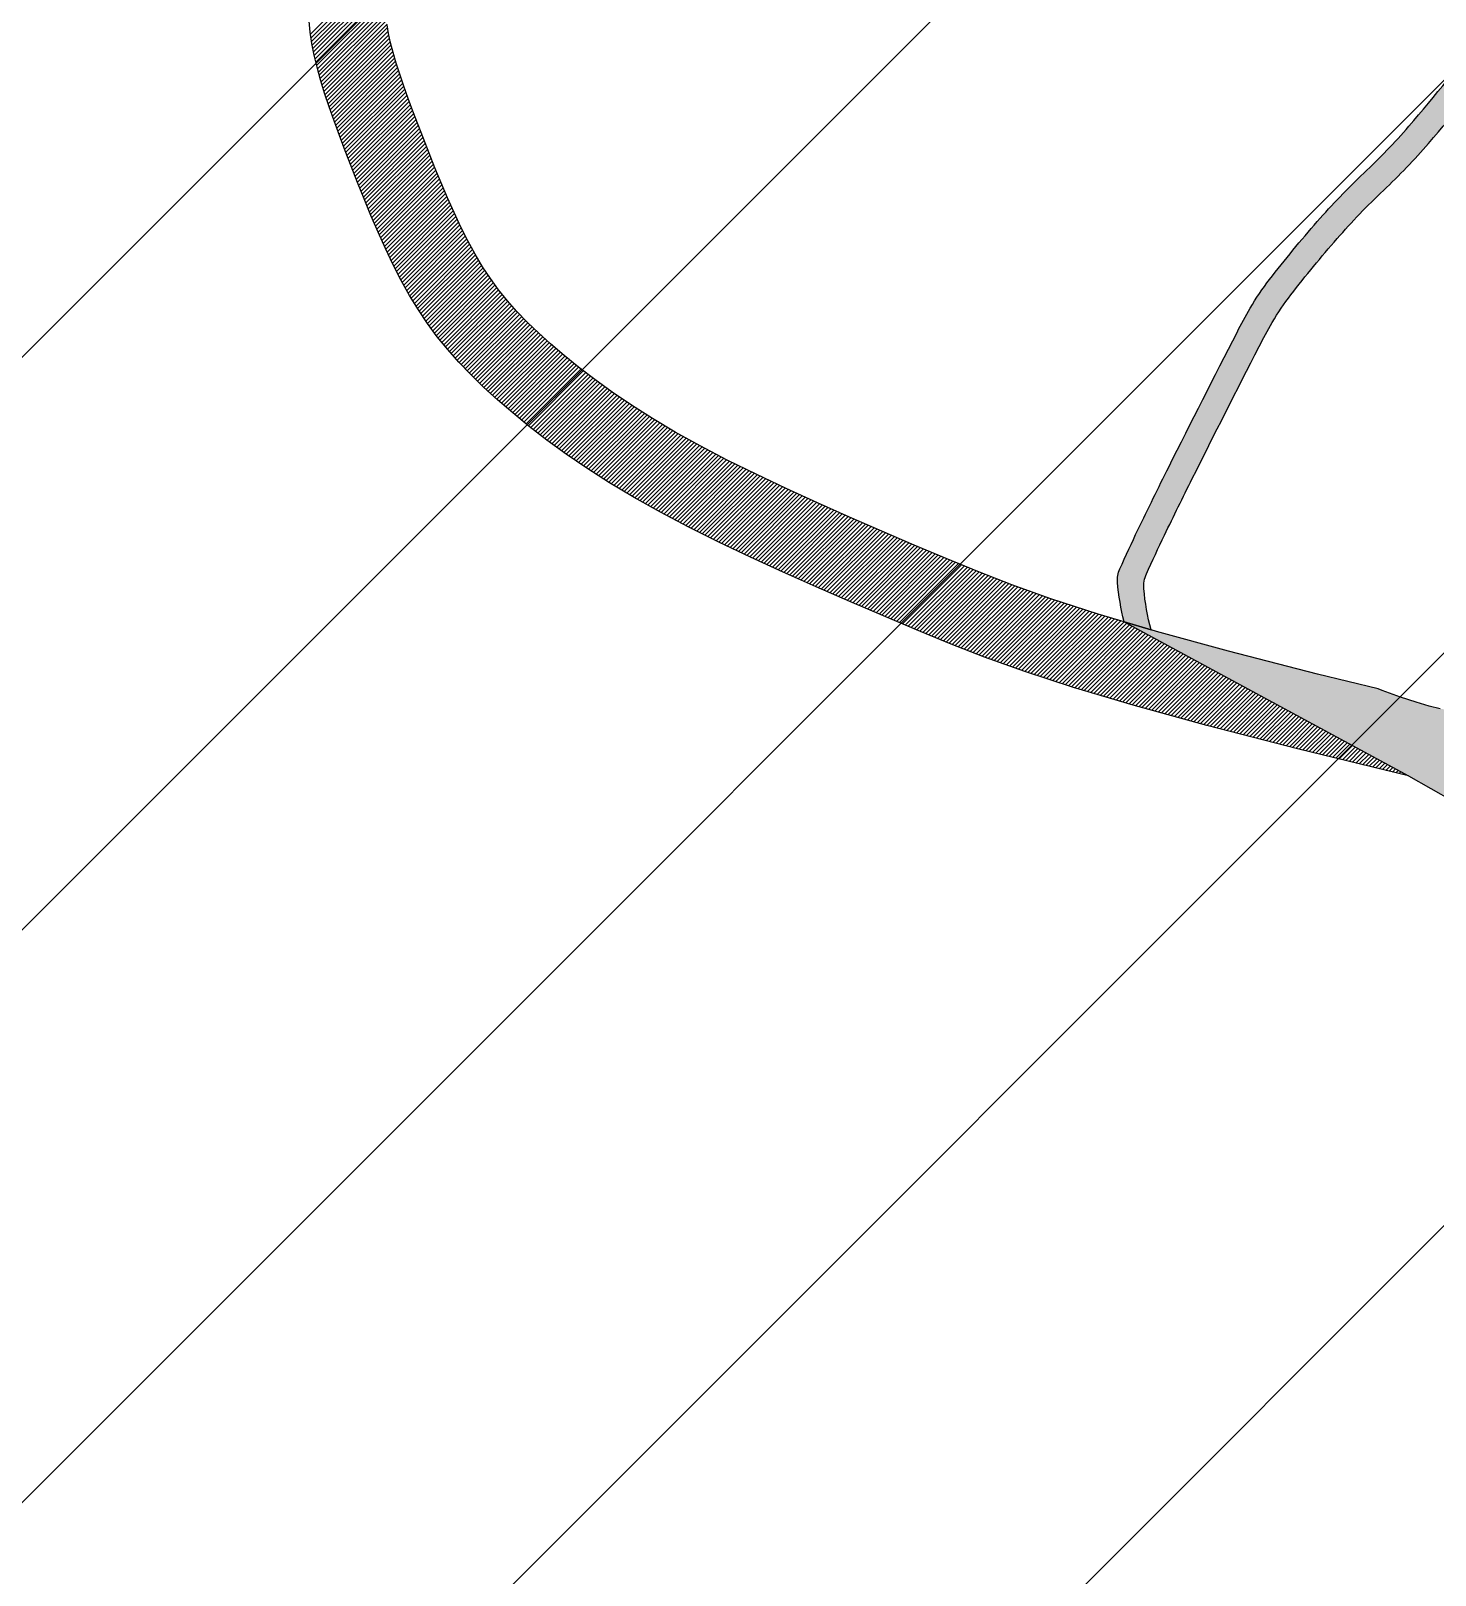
# Model space of a CAD drawing. Header units: metres. Extents: x 511779 to 512620, y 196282 to 196876.
# Drawn here: x 512574.213 to 512578.549, y 196399.227 to 196403.993 of the extents above; entities that cross this region are included whole.
import ezdxf

# ---------------------------------------------------------------- set-up
doc = ezdxf.new("R2010")
doc.units = ezdxf.units.M
doc.header["$MEASUREMENT"] = 0
doc.layers.add('KOP', color=7, linetype='CONTINUOUS')
doc.layers.add('sungai', color=45, linetype='CONTINUOUS')

msp = doc.modelspace()

# ---------------------------------------------------------------- hatches: boundary and pattern name
at = {"layer": 'KOP', "ltscale": 0.5}
h = msp.add_hatch(dxfattribs=at)
h.set_pattern_fill('ANSI31', color=1, scale=10, style=0)
h.set_pattern_definition([(45, (71.4876, 0), (-0.8838834765, 0.8838834765), [])])
edge = h.paths.add_edge_path(flags=16)
edge.add_arc((512532.4233, 196433.4781), 3.057, 0, 360)
h.paths.add_polyline_path([(512523.8585, 196440.9504), (512543.8085, 196440.9504), (512543.8085, 196423.8504), (512523.8585, 196423.8504)])
h.paths.add_polyline_path([(512542.3835, 196440.9504), (512562.3335, 196440.9504), (512562.3335, 196423.8504), (512542.3835, 196423.8504)])
edge = h.paths.add_edge_path(flags=16)
edge.add_arc((512551.9548, 196433.4781), 3.057, 0, 360)
h.paths.add_polyline_path([(512560.9085, 196440.9504), (512580.8585, 196440.9504), (512580.8585, 196423.8504), (512560.9085, 196423.8504)])
edge = h.paths.add_edge_path(flags=16)
edge.add_arc((512570.1256, 196433.4781), 3.057, 0, 360)
h.paths.add_polyline_path([(512579.4335, 196425.2754), (512599.3835, 196425.2754), (512599.3835, 196408.1754), (512579.4335, 196408.1754)])
edge = h.paths.add_edge_path(flags=16)
edge.add_arc((512589.1438, 196417.6648), 3.057, 0, 360)
h.paths.add_polyline_path([(512560.9085, 196425.2754), (512580.8585, 196425.2754), (512580.8585, 196408.1754), (512560.9085, 196408.1754)])
h.paths.add_polyline_path([(512542.3835, 196425.2754), (512562.3335, 196425.2754), (512562.3335, 196408.1754), (512542.3835, 196408.1754)])
h.paths.add_polyline_path([(512523.8585, 196425.2754), (512543.8085, 196425.2754), (512543.8085, 196408.1754), (512523.8585, 196408.1754)])
h.paths.add_polyline_path([(512505.3335, 196425.2754), (512525.2835, 196425.2754), (512525.2835, 196408.1754), (512505.3335, 196408.1754)])
h.paths.add_polyline_path([(512523.8585, 196409.6004), (512543.8085, 196409.6004), (512543.8085, 196392.5004), (512523.8585, 196392.5004)])
h.paths.add_polyline_path([(512505.3335, 196409.6004), (512525.2835, 196409.6004), (512525.2835, 196392.5004), (512505.3335, 196392.5004)])
h.paths.add_polyline_path([(512542.3835, 196409.6004), (512562.3335, 196409.6004), (512562.3335, 196392.5004), (512542.3835, 196392.5004)])
h.paths.add_polyline_path([(512560.9085, 196409.6004), (512580.8585, 196409.6004), (512580.8585, 196392.5004), (512560.9085, 196392.5004)])
h.paths.add_polyline_path([(512579.4335, 196409.6004), (512599.3835, 196409.6004), (512599.3835, 196392.5004), (512579.4335, 196392.5004)])
h.paths.add_polyline_path([(512597.9585, 196393.9254), (512617.9085, 196393.9254), (512617.9085, 196376.8254), (512597.9585, 196376.8254)])
h.paths.add_polyline_path([(512579.4335, 196393.9254), (512599.3835, 196393.9254), (512599.3835, 196376.8254), (512579.4335, 196376.8254)])
h.paths.add_polyline_path([(512560.9085, 196393.9254), (512580.8585, 196393.9254), (512580.8585, 196376.8254), (512560.9085, 196376.8254)])
h.paths.add_polyline_path([(512542.3835, 196393.9254), (512562.3335, 196393.9254), (512562.3335, 196376.8254), (512542.3835, 196376.8254)])
h.paths.add_polyline_path([(512523.8585, 196393.9254), (512543.8085, 196393.9254), (512543.8085, 196376.8254), (512523.8585, 196376.8254)])
edge = h.paths.add_edge_path(flags=16)
edge.add_arc((512571.0155, 196385.1874), 3.057, 0, 360)
edge = h.paths.add_edge_path(flags=16)
edge.add_arc((512551.7902, 196384.481), 3.057, 0, 360)
edge = h.paths.add_edge_path(flags=16)
edge.add_arc((512532.9877, 196384.481), 3.057, 0, 360)
edge = h.paths.add_edge_path(flags=16)
edge.add_arc((512533.8992, 196400.4208), 3.057, 0, 360)
edge = h.paths.add_edge_path(flags=16)
edge.add_arc((512514.3971, 196399.6911), 3.057, 0, 360)
edge = h.paths.add_edge_path(flags=16)
edge.add_arc((512515.1553, 196416.9261), 3.057, 0, 360)
edge = h.paths.add_edge_path(flags=16)
edge.add_arc((512533.5705, 196417.021), 3.057, 0, 360)
edge = h.paths.add_edge_path(flags=16)
edge.add_arc((512552.1483, 196417.1058), 3.057, 0, 360)
edge = h.paths.add_edge_path(flags=16)
edge.add_arc((512552.9492, 196400.5565), 3.057, 0, 360)
edge = h.paths.add_edge_path(flags=16)
edge.add_arc((512570.3514, 196400.5565), 3.057, 0, 360)
edge = h.paths.add_edge_path(flags=16)
edge.add_arc((512570.2939, 196416.8525), 3.057, 0, 360)
edge = h.paths.add_edge_path(flags=16)
edge.add_arc((512589.2652, 196401.2038), 3.057, 0, 360)
edge = h.paths.add_edge_path(flags=16)
edge.add_arc((512589.7985, 196384.821), 3.057, 0, 360)
edge = h.paths.add_edge_path(flags=16)
edge.add_arc((512608.2133, 196384.9436), 3.057, 0, 360)
at = {"layer": 'sungai', "ltscale": 30}
h = msp.add_hatch(color=43, dxfattribs=at)
edge = h.paths.add_edge_path()
edge.add_arc((512578.354, 196402.3293), 0.7069, 184.7111, 195.1442)
edge.add_line((512577.6717, 196402.1446), (512577.5886, 196402.1692))
edge.add_arc((512578.3074, 196402.3524), 0.7417, 184.7111, 194.2937, ccw=False)
edge.add_arc((512577.6513, 196402.2983), 0.0834, 155.8559, 184.7111, ccw=False)
edge.add_arc((512582.1479, 196400.2827), 5.011, 154.3309, 155.8559, ccw=False)
edge.add_arc((512589.4602, 196396.7684), 13.124, 153.38866, 154.33092, ccw=False)
edge.add_arc((512622.0065, 196380.4624), 49.5266, 152.84949, 153.38866, ccw=False)
edge.add_arc((512579.3827, 196402.3215), 1.6245, 149.8722, 152.8495, ccw=False)
edge.add_arc((512578.6784, 196402.7302), 0.8102, 142.271, 149.8722, ccw=False)
edge.add_arc((512581.0241, 196400.9154), 3.776, 138.752, 142.271, ccw=False)
edge.add_arc((512579.8611, 196401.9352), 2.2292, 133.419, 138.752, ccw=False)
edge.add_arc((512576.9024, 196405.0619), 2.0754, 313.419, 318.9462)
edge.add_arc((512575.4106, 196406.3611), 4.0537, 318.9462, 324.2193)
edge.add_arc((512597.3199, 196390.5708), 22.9528, 142.00391, 144.21926, ccw=False)
edge.add_arc((512581.9556, 196402.573), 3.4563, 132.4173, 142.0039, ccw=False)
edge.add_arc((512579.4605, 196405.3039), 0.2428, 312.4173, 349.1685)
edge.add_arc((512579.3611, 196405.3229), 0.344, 349.1685, 356.1166)
edge.add_arc((512502.0645, 196410.57), 77.8185, 356.116605, 356.578314)
edge.add_arc((512489.8651, 196411.2994), 90.0397, 356.578314, 356.823343)
edge.add_arc((512578.9898, 196406.353), 0.7778, 356.8233, 359.46)
edge.add_arc((512579.6755, 196406.3465), 0.0921, 359.46, 404.9517)
edge.add_arc((512579.8796, 196406.5503), 0.1963, 194.2429, 224.9517, ccw=False)
edge.add_arc((512580.7513, 196406.7716), 1.0957, 185.3227, 194.2429, ccw=False)
edge.add_arc((512578.2213, 196406.5358), 1.4453, 5.3227, 13.0875)
edge.add_arc((512574.0873, 196405.5748), 5.6896, 13.0875, 14.7614)
edge.add_arc((512579.0539, 196406.8834), 0.5534, 14.7614, 20.1306)
edge.add_arc((512578.9599, 196406.849), 0.6535, 20.1306, 31.5328)
edge.add_arc((512582.2964, 196408.8962), 3.261, 206.4351, 211.5328, ccw=False)
edge.add_arc((512585.8072, 196410.6417), 7.1817, 203.98918, 206.43513, ccw=False)
edge.add_arc((512579.5091, 196407.839), 0.2881, 191.7554, 203.9892, ccw=False)
edge.add_arc((512579.4797, 196407.8329), 0.2581, 174.0855, 191.7554, ccw=False)
edge.add_arc((512578.2133, 196407.964), 1.015, 354.0855, 362.9699)
edge.add_arc((512578.2608, 196407.9665), 0.9674, 2.9699, 12.6111)
edge.add_arc((512579.4091, 196408.2234), 0.2092, 171.7877, 192.6111, ccw=False)
edge.add_arc((512579.5359, 196408.2051), 0.3374, 161.5434, 171.7877, ccw=False)
edge.add_arc((512582.1939, 196407.318), 3.1394, 158.1893, 161.5434, ccw=False)
edge.add_arc((512582.9427, 196407.0183), 3.9459, 156.2256, 158.1893, ccw=False)
edge.add_arc((512576.8184, 196409.7162), 2.7462, 336.2256, 338.5795)
edge.add_arc((512577.9615, 196409.2677), 1.5182, 338.5795, 346.9555)
edge.add_arc((512582.4982, 196408.2166), 3.1386, 161.1326, 166.9555, ccw=False)
edge.add_arc((512582.5502, 196408.1989), 3.1936, 156.0108, 161.1326, ccw=False)
edge.add_arc((512580.9919, 196408.8923), 1.488, 148.5046, 156.0108, ccw=False)
edge.add_arc((512581.5318, 196408.5615), 2.1211, 137.4364, 148.5046, ccw=False)
edge.add_arc((512571.9799, 196417.3338), 10.8478, 317.43637, 322.32447)
edge.add_arc((512575.7353, 196414.4338), 6.103, 322.32447, 325.73947)
edge.add_arc((512582.4912, 196409.8321), 2.0713, 139.8758, 145.7395, ccw=False)
edge.add_arc((512581.2209, 196410.9027), 0.4099, 93.8327, 139.8758, ccw=False)
edge.add_arc((512581.1402, 196412.1061), 0.7962, 273.8327, 306.4253)
edge.add_arc((512576.4833, 196418.4168), 8.6391, 306.42532, 308.65066)
edge.add_arc((512588.4191, 196403.4922), 10.4712, 126.62938, 128.65066, ccw=False)
edge.add_arc((512593.2197, 196397.035), 18.5174, 124.82072, 126.62938, ccw=False)
edge.add_arc((512584.4014, 196409.7132), 3.074, 120.3807, 124.8207, ccw=False)
edge.add_arc((512583.0393, 196412.0366), 0.3808, 85.6967, 120.3807, ccw=False)
edge.add_arc((512583.1157, 196413.0521), 0.6376, 265.6967, 292.3312)
edge.add_arc((512582.7943, 196413.8345), 1.4835, 292.3312, 300.1102)
edge.add_arc((512582.8563, 196413.7277), 1.3599, 300.1102, 308.2353)
edge.add_arc((512582.8048, 196413.793), 1.4431, 308.2353, 321.4847)
edge.add_arc((512583.4067, 196413.314), 0.6739, 321.4847, 340.9238)
edge.add_arc((512581.9453, 196413.8194), 2.2201, 340.9238, 346.5052)
edge.add_arc((512586.6755, 196412.6842), 2.6443, 161.3913, 166.5052, ccw=False)
edge.add_arc((512593.9833, 196410.2236), 10.3553, 159.91938, 161.39133, ccw=False)
edge.add_arc((512591.2945, 196411.2066), 7.4924, 158.1889, 159.91938, ccw=False)
edge.add_arc((512585.6739, 196413.4559), 1.4385, 147.7793, 158.1889, ccw=False)
edge.add_arc((512584.6435, 196414.1053), 0.2204, 120.9793, 147.7793, ccw=False)
edge.add_arc((512584.6625, 196414.0736), 0.2574, 113.7229, 120.9793, ccw=False)
edge.add_arc((512586.1873, 196410.6037), 4.0476, 111.894, 113.7229, ccw=False)
edge.add_arc((512585.1608, 196413.1581), 1.2946, 106.2009, 111.894, ccw=False)
edge.add_arc((512585.3121, 196412.6373), 1.8369, 101.4221, 106.2009, ccw=False)
edge.add_line((512584.9483, 196414.4379), (512584.9708, 196414.3603))
edge.add_arc((512585.2932, 196412.7179), 1.6738, 101.1057, 106.2009)
edge.add_arc((512585.17, 196413.1419), 1.2323, 106.2009, 112.1399)
edge.add_arc((512586.1565, 196410.7173), 3.8498, 112.1399, 113.7229)
edge.add_arc((512584.6957, 196414.0417), 0.2186, 113.7229, 120.3693)
edge.add_arc((512584.6817, 196414.0655), 0.191, 120.3693, 147.7793)
edge.add_arc((512585.6467, 196413.4573), 1.3317, 147.7793, 158.076)
edge.add_arc((512590.4565, 196411.5215), 6.5165, 158.07598, 159.91938)
edge.add_arc((512594.5864, 196410.0117), 10.9136, 159.91938, 161.34379)
edge.add_arc((512586.7775, 196412.6482), 2.6717, 161.3438, 166.5006)
edge.add_arc((512581.905, 196413.818), 2.3392, 340.9892, 346.5006, ccw=False)
edge.add_arc((512583.4498, 196413.2857), 0.7053, 321.4847, 340.9892, ccw=False)
edge.add_arc((512582.7968, 196413.8054), 1.5399, 308.3196, 321.4847, ccw=False)
edge.add_arc((512582.8389, 196413.7521), 1.472, 300.1102, 308.3196, ccw=False)
edge.add_arc((512582.8276, 196413.7717), 1.4946, 291.9634, 300.1102, ccw=False)
edge.add_arc((512583.1426, 196412.9906), 0.6524, 265.9138, 291.9634, ccw=False)
edge.add_arc((512583.0693, 196411.9647), 0.3762, 85.9138, 120.4422)
edge.add_arc((512584.4229, 196409.6614), 3.0478, 120.4422, 124.8207)
edge.add_arc((512593.1348, 196397.1362), 18.3048, 124.82072, 126.60699)
edge.add_arc((512588.3942, 196403.5179), 10.355, 126.60699, 128.67647)
edge.add_arc((512576.5958, 196418.2571), 8.5248, 306.39561, 308.67647, ccw=False)
edge.add_arc((512581.188, 196412.0274), 0.7854, 273.8297, 306.3956, ccw=False)
edge.add_arc((512581.2674, 196410.8421), 0.4025, 93.8297, 139.9419)
edge.add_arc((512582.5172, 196409.7912), 2.0355, 139.9419, 145.7032)
edge.add_arc((512575.8912, 196414.3106), 5.9851, 322.3443, 325.70319, ccw=False)
edge.add_arc((512572.2104, 196417.1509), 10.6343, 317.39073, 322.3443, ccw=False)
edge.add_arc((512581.567, 196408.5443), 2.0787, 137.3907, 148.6093)
edge.add_arc((512581.0402, 196408.8657), 1.4615, 148.6093, 156.0108)
edge.add_arc((512582.5501, 196408.1938), 3.1142, 156.0108, 161.0795)
edge.add_arc((512582.5098, 196408.2076), 3.0716, 161.0795, 166.9909)
edge.add_arc((512578.0349, 196409.2415), 1.5211, 338.5869, 346.9909, ccw=False)
edge.add_arc((512576.8878, 196409.6913), 2.7533, 336.1825, 338.5869, ccw=False)
edge.add_arc((512582.7902, 196407.0859), 3.6986, 156.1825, 158.257)
edge.add_arc((512582.082, 196407.3684), 2.9361, 158.257, 161.5434)
edge.add_arc((512579.5948, 196408.1985), 0.314, 161.5434, 171.6036)
edge.add_arc((512579.4766, 196408.2159), 0.1946, 171.6036, 192.652)
edge.add_arc((512578.3972, 196407.9736), 0.9117, 2.9717, 12.652, ccw=False)
edge.add_arc((512578.3499, 196407.9712), 0.9591, -5.9159, 2.9717, ccw=False)
edge.add_arc((512579.5467, 196407.8471), 0.2441, 174.0841, 191.7539)
edge.add_arc((512579.5681, 196407.8516), 0.266, 191.7539, 203.9892)
edge.add_arc((512585.7396, 196410.5979), 7.0209, 203.98918, 206.36624)
edge.add_arc((512582.3245, 196408.9052), 3.2093, 206.3662, 211.5772)
edge.add_arc((512579.0083, 196406.8669), 0.6832, 20.2687, 31.5772, ccw=False)
edge.add_arc((512579.1004, 196406.9009), 0.585, 14.7614, 20.2687, ccw=False)
edge.add_arc((512574.1855, 196405.6058), 5.6677, 12.9926, 14.7614, ccw=False)
edge.add_arc((512578.2938, 196406.5538), 1.4514, 5.4889, 12.9926, ccw=False)
edge.add_arc((512580.8654, 196406.8009), 1.132, 185.4889, 193.9872)
edge.add_arc((512579.964, 196406.5763), 0.2031, 193.9872, 225.1398)
edge.add_arc((512579.7522, 196406.3635), 0.0972, -0.5425, 45.1398, ccw=False)
edge.add_arc((512579.0239, 196406.3704), 0.8255, 356.8233, 359.4575, ccw=False)
edge.add_arc((512486.036, 196411.5312), 93.9565, 356.576456, 356.823343, ccw=False)
edge.add_arc((512498.6612, 196410.776), 81.3087, 356.116605, 356.576456, ccw=False)
edge.add_arc((512579.4311, 196405.2931), 0.353, 349.1328, 356.1166, ccw=False)
edge.add_arc((512579.5303, 196405.2741), 0.252, 312.3931, 349.1328, ccw=False)
edge.add_arc((512582.0968, 196402.4628), 3.5546, 132.3931, 142.019)
edge.add_arc((512597.7615, 196390.2325), 23.4284, 142.01895, 144.20176)
edge.add_arc((512575.4824, 196406.2997), 4.0401, 318.9438, 324.2018, ccw=False)
edge.add_arc((512576.9612, 196405.0116), 2.0789, 313.3922, 318.9438, ccw=False)
edge.add_arc((512579.8909, 196401.9126), 2.1857, 133.3922, 138.8064)
edge.add_arc((512581.0404, 196400.9065), 3.7133, 138.8064, 142.271)
edge.add_arc((512578.7213, 196402.7009), 0.7811, 142.271, 149.8294)
edge.add_arc((512579.431, 196402.2883), 1.602, 149.8294, 152.8495)
edge.add_arc((512619.8617, 196381.5539), 47.0394, 152.84949, 153.40676)
edge.add_arc((512588.5483, 196397.2298), 12.0213, 153.40676, 154.33092)
edge.add_arc((512582.7601, 196400.0116), 5.5994, 154.3309, 155.685)
edge.add_arc((512577.7422, 196402.2789), 0.093, 155.685, 184.7111)
h = msp.add_hatch(color=43, dxfattribs=at)
h.paths.add_polyline_path([(512580.8913, 196401.4742), (512580.8687, 196401.5027), (512580.8179, 196401.5627), (512580.7638, 196401.622), (512580.7064, 196401.6804), (512580.6456, 196401.7375), (512580.5813, 196401.7929), (512580.5134, 196401.8465), (512580.4423, 196401.8981), (512580.3687, 196401.9479), (512580.2928, 196401.9959), (512580.2153, 196402.042), (512580.1366, 196402.0865), (512580.0572, 196402.1292), (512579.9777, 196402.1703), (512579.8984, 196402.2098), (512579.8204, 196402.2473), (512579.7445, 196402.2828), (512579.6717, 196402.3157), (512579.6028, 196402.346), (512579.5387, 196402.3733), (512579.4804, 196402.3974), (512579.4288, 196402.4179), (512579.3846, 196402.4348), (512579.347, 196402.4481), (512579.3153, 196402.4581), (512579.2885, 196402.4652), (512579.2659, 196402.4696), (512579.2464, 196402.4716), (512579.2293, 196402.4714), (512579.2137, 196402.4693), (512579.1987, 196402.4655), (512579.1838, 196402.4596), (512579.1684, 196402.4509), (512579.1521, 196402.4391), (512579.1343, 196402.4236), (512579.1146, 196402.4038), (512579.0923, 196402.3793), (512579.0671, 196402.3494), (512579.0386, 196402.314), (512579.0074, 196402.2742), (512578.9744, 196402.2314), (512578.9404, 196402.1871), (512578.9062, 196402.1426), (512578.8727, 196402.0994), (512578.8407, 196402.0589), (512578.8111, 196402.0226), (512578.7844, 196401.9915), (512578.7604, 196401.9656), (512578.7383, 196401.9445), (512578.7178, 196401.9276), (512578.6982, 196401.9148), (512578.6789, 196401.9054), (512578.6594, 196401.8992), (512578.6391, 196401.8958), (512578.6174, 196401.8947), (512578.5929, 196401.8964), (512578.5645, 196401.9011), (512578.5308, 196401.9092), (512578.4905, 196401.9211), (512578.4423, 196401.9371), (512578.3848, 196401.9577), (512578.3731, 196401.9621), (512578.1858, 196402.0079), (512577.9108, 196402.0786), (512577.6881, 196402.1397), (512577.6717, 196402.1446), (512577.5886, 196402.1692), (512578.4665, 196401.6935), (512578.6041, 196401.616), (512578.7234, 196401.5509), (512578.8264, 196401.4968), (512578.915, 196401.4527), (512578.9911, 196401.4171), (512579.0566, 196401.389), (512579.1134, 196401.3671), (512579.1635, 196401.3502), (512579.2086, 196401.3371), (512579.25, 196401.3275), (512579.2887, 196401.3211), (512579.3258, 196401.3178), (512579.3624, 196401.3171), (512579.3996, 196401.319), (512579.4384, 196401.3231), (512579.48, 196401.3291), (512579.5251, 196401.337), (512579.5733, 196401.3462), (512579.6243, 196401.3564), (512579.6772, 196401.3673), (512579.7316, 196401.3785), (512579.7869, 196401.3896), (512579.8425, 196401.4003), (512579.8978, 196401.4101), (512579.9523, 196401.4189), (512580.0057, 196401.4263), (512580.0579, 196401.4322), (512580.1085, 196401.4366), (512580.1575, 196401.4392), (512580.2046, 196401.4399), (512580.2496, 196401.4386), (512580.2923, 196401.435), (512580.3326, 196401.4292), (512580.3707, 196401.4209), (512580.4069, 196401.4103), (512580.4414, 196401.3971), (512580.4745, 196401.3813), (512580.5065, 196401.363), (512580.5377, 196401.342), (512580.5683, 196401.3182), (512580.5985, 196401.2918), (512580.6284, 196401.2626), (512580.658, 196401.2307), (512580.6758, 196401.2096)])
h.paths.add_polyline_path([(512578.8887, 196401.9764), (512578.906, 196401.9956), (512578.9236, 196402.0157), (512578.9415, 196402.0365), (512578.9595, 196402.058), (512578.9777, 196402.08), (512578.996, 196402.1024), (512579.0143, 196402.1252), (512579.0327, 196402.1481), (512579.0511, 196402.1711), (512579.0694, 196402.1938), (512579.0873, 196402.216), (512579.1048, 196402.2374), (512579.1216, 196402.2576), (512579.1377, 196402.2764), (512579.1529, 196402.2934), (512579.167, 196402.3083), (512579.1799, 196402.321), (512579.192, 196402.3314), (512579.2037, 196402.3397), (512579.2153, 196402.346), (512579.2271, 196402.3506), (512579.2397, 196402.3535), (512579.2534, 196402.3549), (512579.2685, 196402.3549), (512579.2854, 196402.3537), (512579.3045, 196402.351), (512579.3262, 196402.3468), (512579.3508, 196402.3409), (512579.3787, 196402.3331), (512579.4102, 196402.3233), (512579.4456, 196402.3113), (512579.4854, 196402.2969), (512579.5296, 196402.2801), (512579.5773, 196402.2612), (512579.6275, 196402.2406), (512579.6788, 196402.2189), (512579.7304, 196402.1965), (512579.7808, 196402.1738), (512579.8292, 196402.1512), (512579.8742, 196402.1293), (512579.9151, 196402.1083), (512579.9524, 196402.0881), (512579.987, 196402.0684), (512580.0199, 196402.0488), (512580.0518, 196402.029), (512580.0836, 196402.0088), (512580.1164, 196401.9878), (512580.1508, 196401.9658), (512580.1876, 196401.9425), (512580.2259, 196401.9183), (512580.2648, 196401.8937), (512580.3032, 196401.8692), (512580.3401, 196401.8453), (512580.3745, 196401.8224), (512580.4053, 196401.8011), (512580.4316, 196401.7819), (512580.4525, 196401.765), (512580.4684, 196401.7504), (512580.48, 196401.7379), (512580.4877, 196401.7271), (512580.4923, 196401.7179), (512580.4943, 196401.7099), (512580.4943, 196401.703), (512580.493, 196401.6969), (512580.4907, 196401.6913), (512580.4873, 196401.6864), (512580.4826, 196401.682), (512580.4761, 196401.6785), (512580.4676, 196401.6756), (512580.4567, 196401.6736), (512580.4432, 196401.6725), (512580.4267, 196401.6723), (512580.4069, 196401.6731), (512580.3843, 196401.6747), (512580.3589, 196401.6769), (512580.3313, 196401.6795), (512580.3017, 196401.6823), (512580.2703, 196401.6852), (512580.2377, 196401.6879), (512580.204, 196401.6903), (512580.1696, 196401.6922), (512580.1347, 196401.6935), (512580.0994, 196401.6942), (512580.0639, 196401.6942), (512580.0282, 196401.6935), (512579.9927, 196401.6921), (512579.9574, 196401.69), (512579.9225, 196401.687), (512579.8881, 196401.6833), (512579.8543, 196401.6788), (512579.8212, 196401.6736), (512579.7889, 196401.6679), (512579.7575, 196401.6618), (512579.7271, 196401.6554), (512579.6978, 196401.6488), (512579.6695, 196401.6421), (512579.6425, 196401.6354), (512579.6164, 196401.6287), (512579.591, 196401.6224), (512579.566, 196401.6163), (512579.5412, 196401.6108), (512579.5162, 196401.6058), (512579.4909, 196401.6014), (512579.4649, 196401.5979), (512579.4381, 196401.5953), (512579.4105, 196401.5937), (512579.3823, 196401.5929), (512579.3537, 196401.5931), (512579.3248, 196401.5943), (512579.2958, 196401.5964), (512579.2669, 196401.5996), (512579.2382, 196401.6037), (512579.2098, 196401.6087), (512579.1819, 196401.6147), (512579.1545, 196401.6214), (512579.1277, 196401.6288), (512579.1015, 196401.6367), (512579.0759, 196401.645), (512579.0511, 196401.6537), (512579.027, 196401.6625), (512579.0038, 196401.6714), (512578.9815, 196401.6803), (512578.9603, 196401.6892), (512578.9401, 196401.6979), (512578.9212, 196401.7063), (512578.9035, 196401.7145), (512578.8872, 196401.7222), (512578.8723, 196401.7295), (512578.8589, 196401.7364), (512578.847, 196401.7428), (512578.8363, 196401.7489), (512578.8267, 196401.7549), (512578.8181, 196401.7609), (512578.8104, 196401.767), (512578.8034, 196401.7734), (512578.797, 196401.7802), (512578.7911, 196401.7876), (512578.786, 196401.7954), (512578.7818, 196401.8039), (512578.7789, 196401.8129), (512578.7775, 196401.8226), (512578.7778, 196401.8329), (512578.7801, 196401.8438), (512578.7847, 196401.8554), (512578.7918, 196401.8677), (512578.8011, 196401.8808), (512578.8124, 196401.8946), (512578.8254, 196401.9092), (512578.8397, 196401.9246), (512578.8553, 196401.941), (512578.8717, 196401.9582)], flags=16)

# ---------------------------------------------------------------- linework, layer by layer
at = {"layer": 'sungai', "color": 43, "ltscale": 30}
for p, q in [((512575.0766, 196403.9829), (512575.3275, 196404.2337)), ((512575.0783, 196403.9717), (512575.3246, 196404.218)), ((512575.08, 196403.9606), (512575.3217, 196404.2023)), ((512575.0818, 196403.9496), (512575.319, 196404.1868)), ((512575.0839, 196403.9389), (512575.3166, 196404.1716)), ((512575.086, 196403.9282), (512575.3144, 196404.1566)), ((512575.0881, 196403.9175), (512575.3125, 196404.1419)), ((512575.0906, 196403.9072), (512575.311, 196404.1276)), ((512575.093, 196403.8969), (512575.3098, 196404.1136)), ((512575.0955, 196403.8865), (512575.3091, 196404.1002)), ((512575.0981, 196403.8763), (512575.3086, 196404.0868)), ((512575.1009, 196403.8663), (512575.3087, 196404.0741)), ((512575.1036, 196403.8563), (512575.3089, 196404.0615)), ((512575.1064, 196403.8463), (512575.3096, 196404.0495)), ((512575.1093, 196403.8364), (512575.3104, 196404.0374)), ((512575.1123, 196403.8266), (512575.3117, 196404.0259)), ((512575.1153, 196403.8168), (512575.313, 196404.0145)), ((512575.1183, 196403.807), (512575.3147, 196404.0034)), ((512575.1214, 196403.7973), (512575.3166, 196403.9924)), ((512575.1246, 196403.7877), (512575.3185, 196403.9816)), ((512575.1278, 196403.7781), (512575.3208, 196403.9711)), ((512575.131, 196403.7685), (512575.323, 196403.9605)), ((512575.1342, 196403.7589), (512575.3255, 196403.9502)), ((512575.1375, 196403.7494), (512575.3281, 196403.94)), ((512575.1409, 196403.74), (512575.3307, 196403.9298)), ((512575.1442, 196403.7305), (512575.3335, 196403.9198)), ((512575.1475, 196403.721), (512575.3364, 196403.9099)), ((512575.1509, 196403.7116), (512575.3393, 196403.9)), ((512575.1544, 196403.7023), (512575.3422, 196403.8901)), ((512575.1578, 196403.6929), (512575.3453, 196403.8804)), ((512575.1612, 196403.6835), (512575.3484, 196403.8707)), ((512575.1647, 196403.6742), (512575.3515, 196403.861)), ((512575.1682, 196403.6649), (512575.3547, 196403.8515)), ((512575.1717, 196403.6556), (512575.358, 196403.8419)), ((512575.1752, 196403.6463), (512575.3612, 196403.8324)), ((512575.1787, 196403.637), (512575.3645, 196403.8228)), ((512575.1822, 196403.6277), (512575.3679, 196403.8134)), ((512575.1858, 196403.6185), (512575.3712, 196403.804)), ((512575.1893, 196403.6092), (512575.3746, 196403.7945)), ((512575.1929, 196403.6), (512575.378, 196403.7851)), ((512575.1964, 196403.5908), (512575.3814, 196403.7758)), ((512575.2, 196403.5815), (512575.3849, 196403.7664)), ((512575.2036, 196403.5723), (512575.3884, 196403.7571)), ((512575.2072, 196403.5631), (512575.3918, 196403.7478)), ((512575.2108, 196403.5539), (512575.3953, 196403.7385)), ((512575.2144, 196403.5447), (512575.3988, 196403.7292)), ((512575.218, 196403.5355), (512575.4024, 196403.7199)), ((512575.2215, 196403.5263), (512575.4059, 196403.7106)), ((512575.2252, 196403.5171), (512575.4094, 196403.7014)), ((512575.2288, 196403.508), (512575.413, 196403.6921)), ((512575.2325, 196403.4988), (512575.4165, 196403.6829)), ((512575.2361, 196403.4897), (512575.4201, 196403.6737)), ((512575.2398, 196403.4805), (512575.4237, 196403.6645)), ((512575.2434, 196403.4714), (512575.4273, 196403.6552)), ((512575.2472, 196403.4624), (512575.4309, 196403.646)), ((512575.2509, 196403.4533), (512575.4345, 196403.6368)), ((512575.2546, 196403.4442), (512575.438, 196403.6276)), ((512575.2583, 196403.4351), (512575.4416, 196403.6184)), ((512575.2621, 196403.4261), (512575.4453, 196403.6093)), ((512575.2659, 196403.4171), (512575.4489, 196403.6001)), ((512575.2697, 196403.4081), (512575.4526, 196403.591)), ((512575.2735, 196403.3991), (512575.4562, 196403.5818)), ((512575.2774, 196403.3902), (512575.4598, 196403.5727)), ((512575.2812, 196403.3812), (512575.4635, 196403.5636)), ((512575.285, 196403.3723), (512575.4673, 196403.5545)), ((512575.289, 196403.3634), (512575.471, 196403.5454)), ((512575.293, 196403.3546), (512575.4747, 196403.5363)), ((512575.2969, 196403.3458), (512575.4784, 196403.5272)), ((512575.3009, 196403.3369), (512575.4822, 196403.5182)), ((512575.3049, 196403.3281), (512575.486, 196403.5093)), ((512575.3089, 196403.3193), (512575.4898, 196403.5003)), ((512575.313, 196403.3107), (512575.4937, 196403.4913)), ((512575.3172, 196403.302), (512575.4975, 196403.4823)), ((512575.3213, 196403.2933), (512575.5014, 196403.4734)), ((512575.3254, 196403.2847), (512575.5053, 196403.4645)), ((512575.3296, 196403.276), (512575.5092, 196403.4557)), ((512575.3338, 196403.2674), (512575.5132, 196403.4468)), ((512575.3381, 196403.259), (512575.5171, 196403.438)), ((512575.3425, 196403.2505), (512575.5211, 196403.4292)), ((512575.3468, 196403.2421), (512575.5252, 196403.4205)), ((512575.3511, 196403.2336), (512575.5293, 196403.4118)), ((512575.3555, 196403.2251), (512575.5334, 196403.4031)), ((512575.36, 196403.2168), (512575.5375, 196403.3944)), ((512575.3645, 196403.2086), (512575.5417, 196403.3858)), ((512575.3691, 196403.2004), (512575.546, 196403.3772)), ((512575.3737, 196403.1922), (512575.5503, 196403.3687)), ((512575.3783, 196403.1839), (512575.5546, 196403.3602)), ((512575.3829, 196403.1757), (512575.5588, 196403.3517)), ((512575.3877, 196403.1678), (512575.5632, 196403.3433)), ((512575.3926, 196403.1598), (512575.5677, 196403.335)), ((512575.3974, 196403.1519), (512575.5722, 196403.3267)), ((512575.4023, 196403.144), (512575.5767, 196403.3184)), ((512575.4071, 196403.136), (512575.5813, 196403.3102)), ((512575.4121, 196403.1282), (512575.5858, 196403.3019)), ((512575.4173, 196403.1206), (512575.5906, 196403.2939)), ((512575.4224, 196403.1129), (512575.5954, 196403.2859)), ((512575.4275, 196403.1052), (512575.6002, 196403.2779)), ((512575.4327, 196403.0976), (512575.605, 196403.2699)), ((512575.4378, 196403.0899), (512575.6099, 196403.2621)), ((512575.4433, 196403.0826), (512575.615, 196403.2544)), ((512575.4487, 196403.0752), (512575.6201, 196403.2467)), ((512575.4541, 196403.0679), (512575.6252, 196403.239)), ((512575.4596, 196403.0605), (512575.6303, 196403.2313)), ((512575.465, 196403.0532), (512575.6356, 196403.2238)), ((512575.4706, 196403.0459), (512575.641, 196403.2164)), ((512575.4763, 196403.0389), (512575.6464, 196403.209)), ((512575.4821, 196403.0318), (512575.6519, 196403.2016)), ((512575.4878, 196403.0247), (512575.6573, 196403.1942)), ((512575.4935, 196403.0177), (512575.663, 196403.1871)), ((512575.4993, 196403.0106), (512575.6687, 196403.18)), ((512575.5052, 196403.0038), (512575.6744, 196403.173)), ((512575.5112, 196402.997), (512575.6801, 196403.1659)), ((512575.5173, 196402.9902), (512575.6859, 196403.1589)), ((512575.5233, 196402.9834), (512575.6919, 196403.1521)), ((512575.5293, 196402.9766), (512575.6979, 196403.1453)), ((512575.5353, 196402.9699), (512575.7039, 196403.1385)), ((512575.5416, 196402.9634), (512575.71, 196403.1317)), ((512575.5478, 196402.9568), (512575.7161, 196403.125)), ((512575.5541, 196402.9503), (512575.7223, 196403.1185)), ((512575.5604, 196402.9438), (512575.7286, 196403.112)), ((512575.5666, 196402.9372), (512575.7349, 196403.1055)), ((512575.573, 196402.9307), (512575.7412, 196403.099)), ((512575.5794, 196402.9244), (512575.7475, 196403.0925)), ((512575.5859, 196402.9181), (512575.7541, 196403.0863)), ((512575.5924, 196402.9118), (512575.7606, 196403.08)), ((512575.5989, 196402.9055), (512575.7671, 196403.0737)), ((512575.6054, 196402.8992), (512575.7736, 196403.0674)), ((512575.6119, 196402.8929), (512575.7801, 196403.0611)), ((512575.6186, 196402.8868), (512575.7868, 196403.0551)), ((512575.6253, 196402.8807), (512575.7936, 196403.049)), ((512575.632, 196402.8746), (512575.8003, 196403.0429)), ((512575.6387, 196402.8685), (512575.807, 196403.0368)), ((512575.6453, 196402.8624), (512575.8137, 196403.0307)), ((512575.652, 196402.8563), (512575.8205, 196403.0247)), ((512575.6588, 196402.8503), (512575.8274, 196403.0188)), ((512575.6657, 196402.8443), (512575.8343, 196403.0129)), ((512575.6726, 196402.8384), (512575.8412, 196403.007)), ((512575.6794, 196402.8325), (512575.8481, 196403.0011)), ((512575.6863, 196402.8265), (512575.8549, 196402.9952)), ((512575.6931, 196402.8206), (512575.8619, 196402.9893)), ((512575.7, 196402.8146), (512575.869, 196402.9836)), ((512575.707, 196402.8089), (512575.876, 196402.9779)), ((512575.714, 196402.8031), (512575.8831, 196402.9722)), ((512575.7211, 196402.7973), (512575.8902, 196402.9664)), ((512575.7281, 196402.7916), (512575.8972, 196402.9607)), ((512575.7351, 196402.7858), (512575.9043, 196402.955)), ((512575.7422, 196402.7801), (512575.9115, 196402.9494)), ((512575.7492, 196402.7743), (512575.9188, 196402.9439)), ((512575.7564, 196402.7687), (512575.926, 196402.9383)), ((512575.7636, 196402.7631), (512575.9333, 196402.9328)), ((512575.7708, 196402.7575), (512575.9405, 196402.9272)), ((512575.7781, 196402.7519), (512575.9478, 196402.9217)), ((512575.7853, 196402.7464), (512575.9551, 196402.9162)), ((512575.7925, 196402.7408), (512575.9625, 196402.9108)), ((512575.7997, 196402.7352), (512575.97, 196402.9055)), ((512575.807, 196402.7297), (512575.9774, 196402.9001)), ((512575.8144, 196402.7243), (512575.9848, 196402.8947)), ((512575.8218, 196402.7189), (512575.9923, 196402.8894)), ((512575.8292, 196402.7135), (512575.9997, 196402.884)), ((512575.8366, 196402.7081), (512576.0072, 196402.8787)), ((512575.844, 196402.7027), (512576.0148, 196402.8735)), ((512575.8514, 196402.6974), (512576.0224, 196402.8683)), ((512575.8589, 196402.692), (512576.0301, 196402.8632)), ((512575.8663, 196402.6866), (512576.0377, 196402.858)), ((512575.8739, 196402.6814), (512576.0453, 196402.8529)), ((512575.8815, 196402.6762), (512576.053, 196402.8477)), ((512575.8891, 196402.6711), (512576.0606, 196402.8425)), ((512575.8967, 196402.6659), (512576.0683, 196402.8374)), ((512575.9043, 196402.6607), (512576.0761, 196402.8324)), ((512575.9119, 196402.6555), (512576.0839, 196402.8275)), ((512575.9196, 196402.6503), (512576.0918, 196402.8225)), ((512575.9272, 196402.6451), (512576.0996, 196402.8176)), ((512575.9349, 196402.6401), (512576.1075, 196402.8126)), ((512575.9427, 196402.6351), (512576.1153, 196402.8076)), ((512575.9505, 196402.6301), (512576.1231, 196402.8027)), ((512575.9583, 196402.6251), (512576.131, 196402.7977)), ((512575.9661, 196402.6201), (512576.139, 196402.7929)), ((512575.9739, 196402.6151), (512576.147, 196402.7882)), ((512575.9817, 196402.6101), (512576.155, 196402.7834)), ((512575.9895, 196402.6051), (512576.163, 196402.7786)), ((512575.9974, 196402.6001), (512576.1711, 196402.7739)), ((512576.0053, 196402.5953), (512576.1791, 196402.7691)), ((512576.0133, 196402.5905), (512576.1871, 196402.7643)), ((512576.0213, 196402.5857), (512576.1952, 196402.7596)), ((512576.0293, 196402.5809), (512576.2032, 196402.7548)), ((512576.0373, 196402.5761), (512576.2114, 196402.7502)), ((512576.0453, 196402.5713), (512576.2197, 196402.7457)), ((512576.0533, 196402.5665), (512576.2279, 196402.7411)), ((512576.0613, 196402.5617), (512576.2361, 196402.7365)), ((512576.0693, 196402.5569), (512576.2443, 196402.7319)), ((512576.0774, 196402.5522), (512576.2526, 196402.7274)), ((512576.0856, 196402.5476), (512576.2608, 196402.7228)), ((512576.0938, 196402.543), (512576.269, 196402.7182)), ((512576.102, 196402.5384), (512576.2772, 196402.7136)), ((512576.1102, 196402.5338), (512576.2856, 196402.7092)), ((512576.1184, 196402.5292), (512576.294, 196402.7048)), ((512576.1266, 196402.5246), (512576.3024, 196402.7004)), ((512576.1348, 196402.52), (512576.3108, 196402.696)), ((512576.143, 196402.5154), (512576.3192, 196402.6916)), ((512576.1512, 196402.5108), (512576.3276, 196402.6872)), ((512576.1594, 196402.5063), (512576.336, 196402.6829)), ((512576.1678, 196402.5018), (512576.3444, 196402.6785)), ((512576.1762, 196402.4974), (512576.3528, 196402.6741)), ((512576.1846, 196402.493), (512576.3612, 196402.6697)), ((512576.193, 196402.4886), (512576.3698, 196402.6654)), ((512576.2013, 196402.4842), (512576.3783, 196402.6612)), ((512576.2097, 196402.4798), (512576.3869, 196402.6569)), ((512576.2181, 196402.4754), (512576.3954, 196402.6527)), ((512576.2265, 196402.471), (512576.404, 196402.6485)), ((512576.2349, 196402.4665), (512576.4126, 196402.6442)), ((512576.2433, 196402.4621), (512576.4211, 196402.64)), ((512576.2518, 196402.4579), (512576.4297, 196402.6358)), ((512576.2603, 196402.4536), (512576.4382, 196402.6315)), ((512576.2689, 196402.4493), (512576.4468, 196402.6273)), ((512576.2774, 196402.4451), (512576.4554, 196402.6231)), ((512576.2859, 196402.4408), (512576.4641, 196402.619)), ((512576.2945, 196402.4366), (512576.4728, 196402.6149)), ((512576.303, 196402.4323), (512576.4814, 196402.6107)), ((512576.3116, 196402.4281), (512576.4901, 196402.6066)), ((512576.3201, 196402.4238), (512576.4988, 196402.6025)), ((512576.3286, 196402.4195), (512576.5075, 196402.5984)), ((512576.3372, 196402.4153), (512576.5162, 196402.5943)), ((512576.3458, 196402.4112), (512576.5248, 196402.5902)), ((512576.3545, 196402.407), (512576.5335, 196402.586)), ((512576.3632, 196402.4029), (512576.5422, 196402.5819)), ((512576.3718, 196402.3988), (512576.5509, 196402.5779)), ((512576.3805, 196402.3946), (512576.5597, 196402.5738)), ((512576.3892, 196402.3905), (512576.5685, 196402.5698)), ((512576.3978, 196402.3864), (512576.5773, 196402.5658)), ((512576.4065, 196402.3822), (512576.5861, 196402.5618)), ((512576.4152, 196402.3781), (512576.5948, 196402.5578)), ((512576.4238, 196402.374), (512576.6036, 196402.5538)), ((512576.4325, 196402.3699), (512576.6124, 196402.5497)), ((512576.4413, 196402.3658), (512576.6212, 196402.5457)), ((512576.45, 196402.3618), (512576.63, 196402.5417)), ((512576.4588, 196402.3577), (512576.6387, 196402.5377)), ((512576.4676, 196402.3537), (512576.6476, 196402.5337)), ((512576.4763, 196402.3497), (512576.6564, 196402.5298)), ((512576.4851, 196402.3457), (512576.6653, 196402.5258)), ((512576.4939, 196402.3416), (512576.6741, 196402.5219)), ((512576.5026, 196402.3376), (512576.683, 196402.518)), ((512576.5114, 196402.3336), (512576.6919, 196402.514)), ((512576.5202, 196402.3295), (512576.7007, 196402.5101)), ((512576.5289, 196402.3255), (512576.7096, 196402.5061)), ((512576.5377, 196402.3215), (512576.7184, 196402.5022)), ((512576.5466, 196402.3176), (512576.7273, 196402.4983)), ((512576.5554, 196402.3136), (512576.7362, 196402.4943)), ((512576.5643, 196402.3097), (512576.745, 196402.4904)), ((512576.5731, 196402.3057), (512576.754, 196402.4866)), ((512576.582, 196402.3018), (512576.7629, 196402.4827)), ((512576.5909, 196402.2978), (512576.7718, 196402.4788)), ((512576.5997, 196402.2939), (512576.7807, 196402.4749)), ((512576.6086, 196402.29), (512576.7897, 196402.4711)), ((512576.6174, 196402.286), (512576.7986, 196402.4672)), ((512576.6263, 196402.2821), (512576.8075, 196402.4633)), ((512576.6351, 196402.2781), (512576.8164, 196402.4594)), ((512576.644, 196402.2742), (512576.8253, 196402.4556)), ((512576.6529, 196402.2703), (512576.8343, 196402.4517)), ((512576.6618, 196402.2665), (512576.8432, 196402.4478)), ((512576.6708, 196402.2626), (512576.8522, 196402.444)), ((512576.6797, 196402.2587), (512576.8612, 196402.4402)), ((512576.6886, 196402.2548), (512576.8701, 196402.4364)), ((512576.6975, 196402.251), (512576.8791, 196402.4325)), ((512576.7064, 196402.2471), (512576.8881, 196402.4287)), ((512576.7154, 196402.2432), (512576.897, 196402.4249)), ((512576.7243, 196402.2393), (512576.906, 196402.4211)), ((512576.7332, 196402.2354), (512576.915, 196402.4172)), ((512576.7421, 196402.2316), (512576.924, 196402.4134)), ((512576.7511, 196402.2278), (512576.9329, 196402.4096)), ((512576.7601, 196402.2239), (512576.9419, 196402.4058)), ((512576.769, 196402.2201), (512576.9509, 196402.402)), ((512576.778, 196402.2163), (512576.9599, 196402.3982)), ((512576.787, 196402.2125), (512576.969, 196402.3944)), ((512576.796, 196402.2086), (512576.978, 196402.3906)), ((512576.8049, 196402.2048), (512576.987, 196402.3868)), ((512576.8139, 196402.201), (512576.996, 196402.3831)), ((512576.8229, 196402.1972), (512577.005, 196402.3793)), ((512576.8319, 196402.1933), (512577.014, 196402.3755)), ((512576.8408, 196402.1895), (512577.023, 196402.3717)), ((512576.8498, 196402.1857), (512577.032, 196402.3679)), ((512576.8588, 196402.1819), (512577.0411, 196402.3641)), ((512576.8678, 196402.1781), (512577.0501, 196402.3604)), ((512576.8768, 196402.1743), (512577.0592, 196402.3567)), ((512576.8859, 196402.1706), (512577.0682, 196402.3529)), ((512576.8949, 196402.1668), (512577.0773, 196402.3492)), ((512576.9039, 196402.163), (512577.0864, 196402.3455)), ((512576.9129, 196402.1592), (512577.0954, 196402.3417)), ((512576.9219, 196402.1554), (512577.1045, 196402.338)), ((512576.9309, 196402.1516), (512577.1135, 196402.3343)), ((512576.9399, 196402.1478), (512577.1226, 196402.3305)), ((512576.9489, 196402.1441), (512577.1317, 196402.3268)), ((512576.958, 196402.1403), (512577.1408, 196402.3231)), ((512576.9671, 196402.1366), (512577.15, 196402.3195)), ((512576.9761, 196402.1329), (512577.1592, 196402.3159)), ((512576.9852, 196402.1291), (512577.1684, 196402.3123)), ((512576.9943, 196402.1254), (512577.1776, 196402.3087)), ((512577.0033, 196402.1217), (512577.1868, 196402.3051)), ((512577.0124, 196402.1179), (512577.196, 196402.3016)), ((512577.0214, 196402.1142), (512577.2052, 196402.298)), ((512577.0305, 196402.1104), (512577.2144, 196402.2944)), ((512577.0396, 196402.1067), (512577.2236, 196402.2908)), ((512577.0486, 196402.103), (512577.2328, 196402.2872)), ((512577.0578, 196402.0994), (512577.242, 196402.2836)), ((512577.067, 196402.0958), (512577.2515, 196402.2802)), ((512577.0762, 196402.0922), (512577.2609, 196402.2768)), ((512577.0854, 196402.0886), (512577.2703, 196402.2735)), ((512577.0946, 196402.085), (512577.2797, 196402.2701)), ((512577.1038, 196402.0814), (512577.2892, 196402.2667)), ((512577.113, 196402.0778), (512577.2986, 196402.2634)), ((512577.1222, 196402.0742), (512577.308, 196402.26)), ((512577.1314, 196402.0706), (512577.3174, 196402.2566)), ((512577.1406, 196402.067), (512577.3269, 196402.2532)), ((512577.1498, 196402.0634), (512577.3363, 196402.2499)), ((512577.1591, 196402.0599), (512577.3457, 196402.2465)), ((512577.1685, 196402.0565), (512577.3551, 196402.2431)), ((512577.1779, 196402.0531), (512577.3646, 196402.2398)), ((512577.1873, 196402.0497), (512577.3743, 196402.2367)), ((512577.1968, 196402.0464), (512577.3839, 196402.2335)), ((512577.2062, 196402.043), (512577.3936, 196402.2304)), ((512577.2156, 196402.0396), (512577.4032, 196402.2272)), ((512577.225, 196402.0362), (512577.4129, 196402.2241)), ((512577.2344, 196402.0328), (512577.4225, 196402.221)), ((512577.2438, 196402.0295), (512577.4322, 196402.2178)), ((512577.2533, 196402.0261), (512577.4419, 196402.2147)), ((512577.2627, 196402.0227), (512577.4515, 196402.2115)), ((512577.2721, 196402.0193), (512577.4612, 196402.2084)), ((512577.2815, 196402.016), (512577.4708, 196402.2053)), ((512577.2912, 196402.0128), (512577.4805, 196402.2021)), ((512577.3008, 196402.0096), (512577.4901, 196402.199)), ((512577.3105, 196402.0065), (512577.4998, 196402.1958)), ((512577.3201, 196402.0034), (512577.5095, 196402.1927)), ((512577.3298, 196402.0002), (512577.5194, 196402.1898)), ((512577.3394, 196401.9971), (512577.5292, 196402.1869)), ((512577.3491, 196401.9939), (512577.5391, 196402.1839)), ((512577.3587, 196401.9908), (512577.549, 196402.181)), ((512577.3684, 196401.9876), (512577.5588, 196402.1781)), ((512577.378, 196401.9845), (512577.5687, 196402.1752)), ((512577.3877, 196401.9813), (512577.5786, 196402.1722)), ((512577.3973, 196401.9782), (512577.5884, 196402.1693)), ((512577.407, 196401.975), (512577.5968, 196402.1648)), ((512577.4166, 196401.9719), (512577.6051, 196402.1603)), ((512577.4263, 196401.9688), (512577.6134, 196402.1558)), ((512577.436, 196401.9657), (512577.6217, 196402.1513)), ((512577.4459, 196401.9628), (512577.63, 196402.1469)), ((512577.4557, 196401.9598), (512577.6383, 196402.1424)), ((512577.4656, 196401.9569), (512577.6466, 196402.1379)), ((512577.4755, 196401.954), (512577.6549, 196402.1334)), ((512577.4853, 196401.951), (512577.6632, 196402.1289)), ((512577.4952, 196401.9481), (512577.6715, 196402.1244)), ((512577.5051, 196401.9452), (512577.6798, 196402.1199)), ((512577.5149, 196401.9422), (512577.6881, 196402.1154)), ((512577.5248, 196401.9393), (512577.6964, 196402.1109)), ((512577.5346, 196401.9364), (512577.7047, 196402.1064)), ((512577.5445, 196401.9334), (512577.713, 196402.1019)), ((512577.5544, 196401.9305), (512577.7213, 196402.0974)), ((512577.5642, 196401.9276), (512577.7296, 196402.0929)), ((512577.5741, 196401.9246), (512577.7379, 196402.0884)), ((512577.584, 196401.9217), (512577.7462, 196402.0839)), ((512577.5938, 196401.9188), (512577.7545, 196402.0794)), ((512577.6037, 196401.9158), (512577.7628, 196402.0749)), ((512577.6135, 196401.9129), (512577.7711, 196402.0704)), ((512577.6235, 196401.9101), (512577.7794, 196402.0659)), ((512577.6336, 196401.9073), (512577.7877, 196402.0614)), ((512577.6436, 196401.9046), (512577.796, 196402.0569)), ((512577.6536, 196401.9018), (512577.8043, 196402.0524)), ((512577.6637, 196401.899), (512577.8126, 196402.0479)), ((512577.6737, 196401.8963), (512577.8209, 196402.0434)), ((512577.6838, 196401.8935), (512577.8292, 196402.0389)), ((512577.6938, 196401.8908), (512577.8375, 196402.0344)), ((512577.7038, 196401.888), (512577.8458, 196402.0299)), ((512577.7139, 196401.8852), (512577.8541, 196402.0254)), ((512577.7239, 196401.8825), (512577.8624, 196402.0209)), ((512577.7339, 196401.8797), (512577.8707, 196402.0164)), ((512577.744, 196401.877), (512577.879, 196402.0119)), ((512577.754, 196401.8742), (512577.8873, 196402.0074)), ((512577.7641, 196401.8714), (512577.8956, 196402.0029)), ((512577.7741, 196401.8687), (512577.9039, 196401.9984)), ((512577.7841, 196401.8659), (512577.9122, 196401.9939)), ((512577.7942, 196401.8632), (512577.9204, 196401.9894)), ((512577.8042, 196401.8604), (512577.9287, 196401.9849)), ((512577.8142, 196401.8576), (512577.937, 196401.9804)), ((512577.8243, 196401.8549), (512577.9453, 196401.976)), ((512577.8343, 196401.8521), (512577.9536, 196401.9715)), ((512577.8444, 196401.8494), (512577.9619, 196401.967)), ((512577.8545, 196401.8468), (512577.9702, 196401.9625)), ((512577.8647, 196401.8441), (512577.9785, 196401.958)), ((512577.8749, 196401.8415), (512577.9868, 196401.9535)), ((512577.8851, 196401.8389), (512577.9951, 196401.949)), ((512577.8952, 196401.8363), (512578.0034, 196401.9445)), ((512577.9054, 196401.8336), (512578.0117, 196401.94)), ((512577.9156, 196401.831), (512578.02, 196401.9355)), ((512577.9258, 196401.8284), (512578.0283, 196401.931)), ((512577.9359, 196401.8258), (512578.0366, 196401.9265)), ((512577.9461, 196401.8232), (512578.0449, 196401.922)), ((512577.9563, 196401.8205), (512578.0532, 196401.9175)), ((512577.9665, 196401.8179), (512578.0615, 196401.913)), ((512577.9766, 196401.8153), (512578.0698, 196401.9085)), ((512577.9868, 196401.8127), (512578.0781, 196401.904)), ((512577.997, 196401.8101), (512578.0864, 196401.8995)), ((512578.0072, 196401.8074), (512578.0947, 196401.895)), ((512578.0173, 196401.8048), (512578.103, 196401.8905)), ((512578.0275, 196401.8022), (512578.1113, 196401.886)), ((512578.0377, 196401.7996), (512578.1196, 196401.8815)), ((512578.0479, 196401.7969), (512578.1279, 196401.877)), ((512578.058, 196401.7943), (512578.1362, 196401.8725)), ((512578.0682, 196401.7917), (512578.1445, 196401.868)), ((512578.0784, 196401.7891), (512578.1528, 196401.8635)), ((512578.0886, 196401.7865), (512578.1611, 196401.859)), ((512578.0987, 196401.7838), (512578.1694, 196401.8545)), ((512578.1089, 196401.7812), (512578.1777, 196401.85)), ((512578.1191, 196401.7786), (512578.186, 196401.8455)), ((512578.1293, 196401.776), (512578.1943, 196401.841)), ((512578.1396, 196401.7735), (512578.2026, 196401.8365)), ((512578.1499, 196401.771), (512578.2109, 196401.832)), ((512578.1602, 196401.7685), (512578.2192, 196401.8275)), ((512578.1705, 196401.766), (512578.2275, 196401.823)), ((512578.1807, 196401.7634), (512578.2358, 196401.8185)), ((512578.191, 196401.7609), (512578.2441, 196401.814)), ((512578.2013, 196401.7584), (512578.2524, 196401.8096)), ((512578.2116, 196401.7559), (512578.2607, 196401.8051)), ((512578.2219, 196401.7534), (512578.269, 196401.8006)), ((512578.2321, 196401.7509), (512578.2773, 196401.7961)), ((512578.2424, 196401.7484), (512578.2856, 196401.7916)), ((512578.2527, 196401.7458), (512578.2939, 196401.7871)), ((512578.263, 196401.7433), (512578.3022, 196401.7826)), ((512578.2733, 196401.7408), (512578.3105, 196401.7781)), ((512578.2836, 196401.7383), (512578.3188, 196401.7736)), ((512578.2938, 196401.7358), (512578.3271, 196401.7691)), ((512578.3041, 196401.7333), (512578.3354, 196401.7646)), ((512578.3144, 196401.7308), (512578.3437, 196401.7601)), ((512578.3247, 196401.7282), (512578.352, 196401.7556)), ((512578.335, 196401.7257), (512578.3603, 196401.7511)), ((512578.3452, 196401.7232), (512578.3686, 196401.7466)), ((512578.3555, 196401.7207), (512578.3769, 196401.7421)), ((512578.3658, 196401.7182), (512578.3852, 196401.7376)), ((512578.3761, 196401.7157), (512578.3935, 196401.7331)), ((512578.3864, 196401.7131), (512578.4018, 196401.7286)), ((512578.3966, 196401.7106), (512578.4101, 196401.7241)), ((512578.4069, 196401.7081), (512578.4184, 196401.7196)), ((512578.4172, 196401.7056), (512578.4267, 196401.7151)), ((512578.4275, 196401.7031), (512578.435, 196401.7106)), ((512578.4378, 196401.7006), (512578.4433, 196401.7061)), ((512578.4481, 196401.6981), (512578.4516, 196401.7016)), ((512578.4583, 196401.6955), (512578.4599, 196401.6971))]:
    msp.add_line(p, q, dxfattribs=at)
for points in [[(512578.4665, 196401.6935), (512578.1243, 196401.7773), (512577.8439, 196401.8495), (512577.6162, 196401.9121), (512577.432, 196401.9669), (512577.2823, 196402.0157), (512577.1577, 196402.0604), (512577.0491, 196402.1028), (512576.9475, 196402.1447), (512576.8452, 196402.1876), (512576.7418, 196402.2317), (512576.6382, 196402.2768), (512576.5356, 196402.3225), (512576.435, 196402.3686), (512576.3377, 196402.4151), (512576.2446, 196402.4615), (512576.1568, 196402.5076), (512576.0753, 196402.5534), (512575.9998, 196402.5986), (512575.93, 196402.6432), (512575.8656, 196402.6871), (512575.8062, 196402.7302), (512575.7514, 196402.7725), (512575.7009, 196402.8139), (512575.6542, 196402.8542), (512575.6111, 196402.8936), (512575.5713, 196402.9324), (512575.5343, 196402.971), (512575.5, 196403.0098), (512575.4679, 196403.0493), (512575.4379, 196403.0899), (512575.4095, 196403.1321), (512575.3825, 196403.1763), (512575.3566, 196403.2228), (512575.3318, 196403.2713), (512575.308, 196403.3212), (512575.2851, 196403.3721), (512575.2631, 196403.4235), (512575.2421, 196403.4748), (512575.2218, 196403.5255), (512575.2024, 196403.5753), (512575.1838, 196403.6235), (512575.1661, 196403.6703), (512575.1495, 196403.7155), (512575.1341, 196403.7592), (512575.1201, 196403.8013), (512575.1076, 196403.842), (512575.0968, 196403.881), (512575.0878, 196403.9186), (512575.0808, 196403.9546), (512575.0757, 196403.9893), (512575.0723, 196404.0228)], [(512577.5886, 196402.1692), (512577.5084, 196402.1931), (512577.3627, 196402.2404), (512577.242, 196402.2836), (512577.1372, 196402.3245), (512577.0392, 196402.3649), (512576.9405, 196402.4063), (512576.8407, 196402.4489), (512576.7408, 196402.4923), (512576.642, 196402.5362), (512576.5454, 196402.5804), (512576.452, 196402.6247), (512576.3631, 196402.6687), (512576.2798, 196402.7122), (512576.2028, 196402.755), (512576.1322, 196402.7969), (512576.0674, 196402.838), (512576.0081, 196402.878), (512575.9539, 196402.917), (512575.9044, 196402.9548), (512575.8593, 196402.9915), (512575.818, 196403.0269), (512575.7803, 196403.061), (512575.7457, 196403.0943), (512575.714, 196403.1272), (512575.6847, 196403.1603), (512575.6574, 196403.194), (512575.632, 196403.2288), (512575.6078, 196403.2652), (512575.5847, 196403.3038), (512575.5624, 196403.3448), (512575.5406, 196403.3878), (512575.5196, 196403.4325), (512575.4993, 196403.4781), (512575.4796, 196403.5243), (512575.4607, 196403.5705), (512575.4425, 196403.6161), (512575.4251, 196403.6607), (512575.4085, 196403.7038), (512575.3928, 196403.7452), (512575.378, 196403.785), (512575.3644, 196403.823), (512575.3521, 196403.8592), (512575.3411, 196403.8936), (512575.3317, 196403.9261), (512575.3239, 196403.9567), (512575.3177, 196403.9853), (512575.3132, 196404.0123)], [(512577.5886, 196402.1692), (512578.4665, 196401.6935)], [(512577.5886, 196402.1692), (512577.6717, 196402.1446)], [(512578.5645, 196401.9011), (512578.5308, 196401.9092), (512578.4905, 196401.9211), (512578.4423, 196401.9371), (512578.3848, 196401.9577), (512578.3731, 196401.9621), (512578.1858, 196402.0079), (512577.9108, 196402.0786), (512577.6881, 196402.1397), (512577.6717, 196402.1446), (512577.5886, 196402.1692), (512578.4665, 196401.6935), (512578.6041, 196401.616)], [(512578.3731, 196401.9621), (512578.1858, 196402.0079), (512577.9108, 196402.0786), (512577.6881, 196402.1397), (512577.6717, 196402.1446)], [(512578.5645, 196401.9011), (512578.5308, 196401.9092), (512578.4905, 196401.9211), (512578.4423, 196401.9371), (512578.3848, 196401.9577), (512578.3731, 196401.9621)], [(512578.4665, 196401.6935), (512578.6041, 196401.616)]]:
    msp.add_lwpolyline(points, dxfattribs=at)
for points in [[(512577.5886, 196402.1692, -0.041836), (512577.5682, 196402.2915, -0.126574), (512577.5752, 196402.3324, -0.006654), (512577.6314, 196402.4534, -0.004111), (512577.7264, 196402.6471, -0.002353), (512577.9372, 196403.0628, -0.012992), (512577.9776, 196403.1369, -0.033179), (512578.0376, 196403.226, -0.015356), (512578.185, 196403.405, -0.023274), (512578.3289, 196403.5544, 0.024122), (512578.4675, 196403.6988, 0.023012), (512578.6992, 196403.991, -0.009667)], [(512577.6717, 196402.1446, -0.045555), (512577.6495, 196402.2712, -0.127332), (512577.6574, 196402.3172, -0.005909), (512577.7134, 196402.4371, -0.004032), (512577.7988, 196402.6112, -0.002432), (512578.0055, 196403.0193, -0.013178), (512578.046, 196403.0934, -0.032992), (512578.1035, 196403.1788, -0.015118), (512578.2462, 196403.3521, -0.023629), (512578.3894, 196403.5009, 0.024228), (512578.5288, 196403.6462, 0.022946), (512578.7592, 196403.9365, -0.009525)]]:
    msp.add_lwpolyline(points, format="xyb", dxfattribs=at)

doc.saveas('drawing.dxf')
